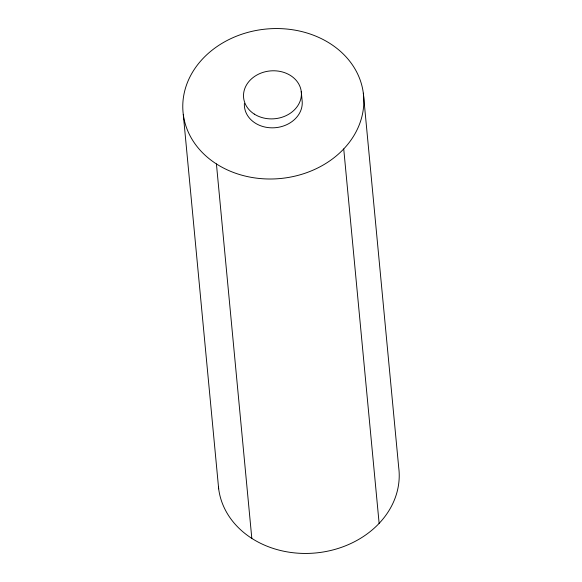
<?xml version="1.0" encoding="UTF-8"?>
<svg xmlns="http://www.w3.org/2000/svg" width="582" height="582" viewBox="0 0 582 582"><rect width="100%" height="100%" fill="white"/><g stroke="black" fill="none" stroke-linecap="round" stroke-linejoin="round"><path stroke-width="0.87" d="M363.328 93.164L398.721 467.608A90.654 75.071 -5.4 0 1 317.219 552.813A90.654 75.071 -5.4 0 1 218.476 487.076M343.736 148.934L379.129 523.371M301.25 91.439L302.094 100.38A28.998 24.015 -5.4 0 1 274.202 127.785A28.998 24.015 -5.4 0 1 244.375 103.581M216.424 163.942A90.654 75.071 -5.4 0 0 362.739 112.799A90.654 75.071 -5.4 0 0 240.744 34.593A90.654 75.071 -5.4 0 0 216.424 163.942L251.817 538.386M183.279 114.392L218.672 488.836M254.261 114.079A28.998 24.015 -5.4 0 0 301.061 97.725A28.998 24.015 -5.4 0 0 262.046 72.706A28.998 24.015 -5.4 0 0 254.261 114.079"/></g></svg>
